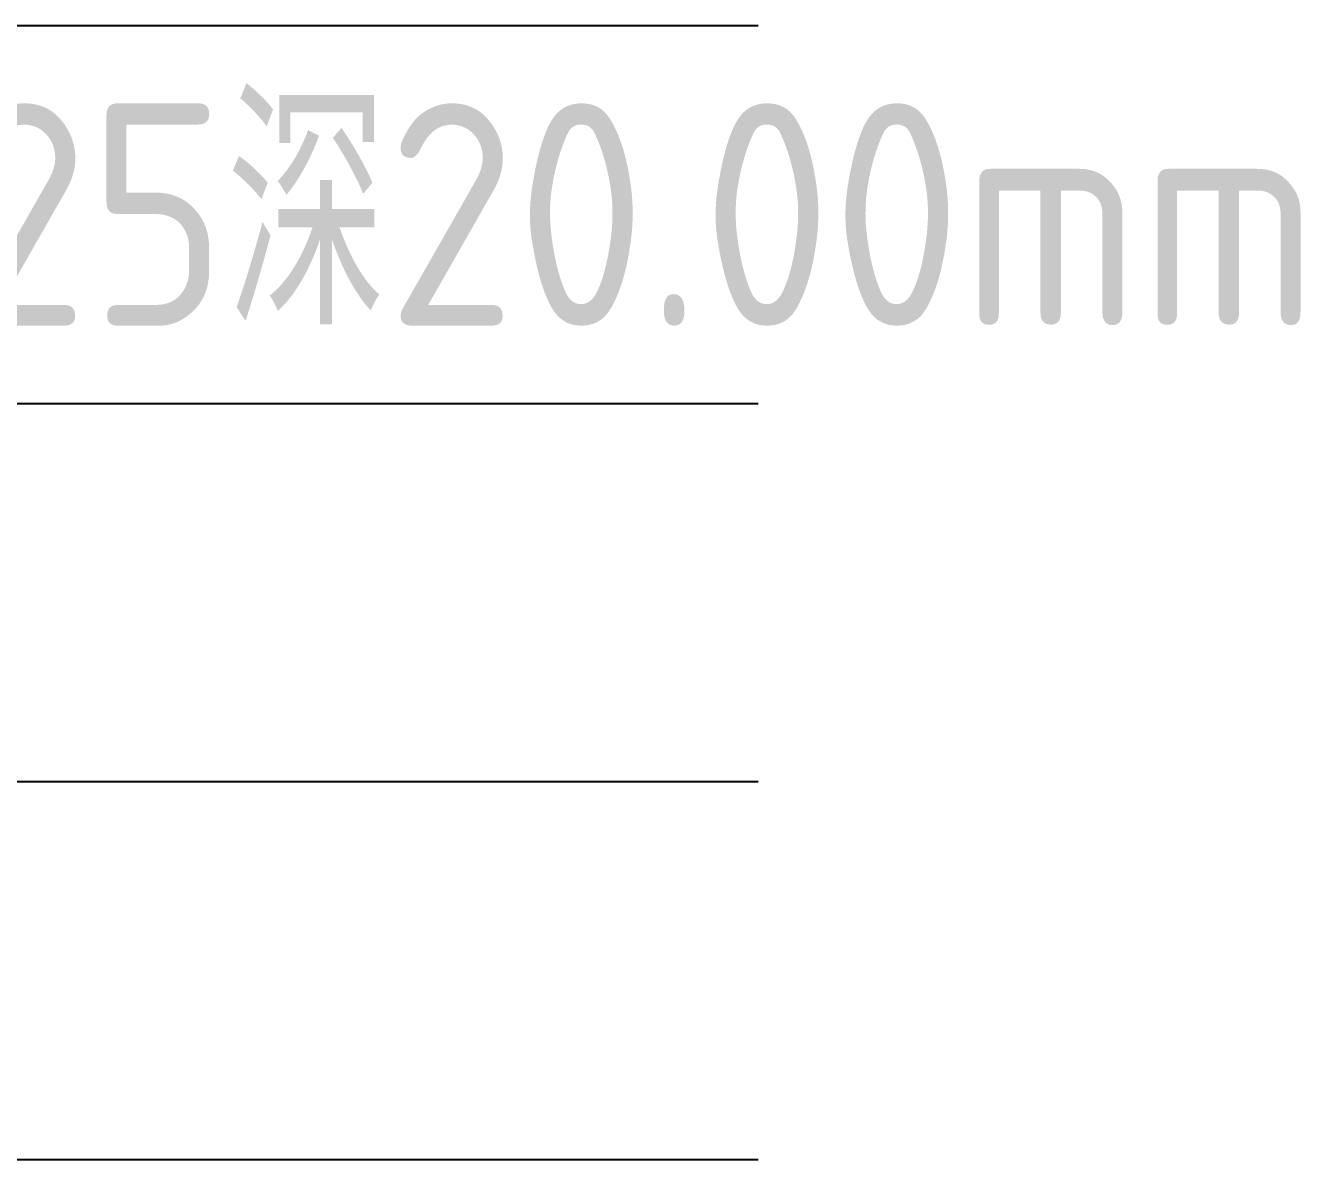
# Model space of a CAD drawing. Header units: millimetres. Extents: x 88508 to 142116, y -5268 to 20283.
# Drawn here: x 107129.01 to 107164.32, y -3009.31 to -2977.89 of the extents above; entities that cross this region are included whole.
import ezdxf

# ---------------------------------------------------------------- set-up
doc = ezdxf.new("R2010")
doc.units = ezdxf.units.MM
doc.layers.add('TEXT', color=4, linetype='Continuous')
doc.styles.add('gbenor', font='gbenor.shx', dxfattribs={"bigfont": 'gbcbig.shx'})

msp = doc.modelspace()

# ---------------------------------------------------------------- linework, layer by layer
at = {"layer": 'TEXT', "color": 3, "linetype": 'Continuous'}
for p, q in [((106992.433, -2977.889), (107149.304, -2977.889)), ((106992.433, -2988.361), (107149.304, -2988.361)), ((106992.433, -2998.833), (107149.304, -2998.833)), ((106992.433, -3009.305), (107149.304, -3009.305))]:
    msp.add_line(p, q, dxfattribs=at)

# ---------------------------------------------------------------- texts
at = {"layer": 'TEXT', "color": 4, "style": 'gbenor'}
msp.add_text('G  :2-%%C6.8盲牙底孔背铣深38.0,,背面攻深(止付),M8xP1.25深20.00mm', height=6.16, dxfattribs=at).set_placement((106992.433, -2986.205))

doc.saveas('drawing.dxf')
